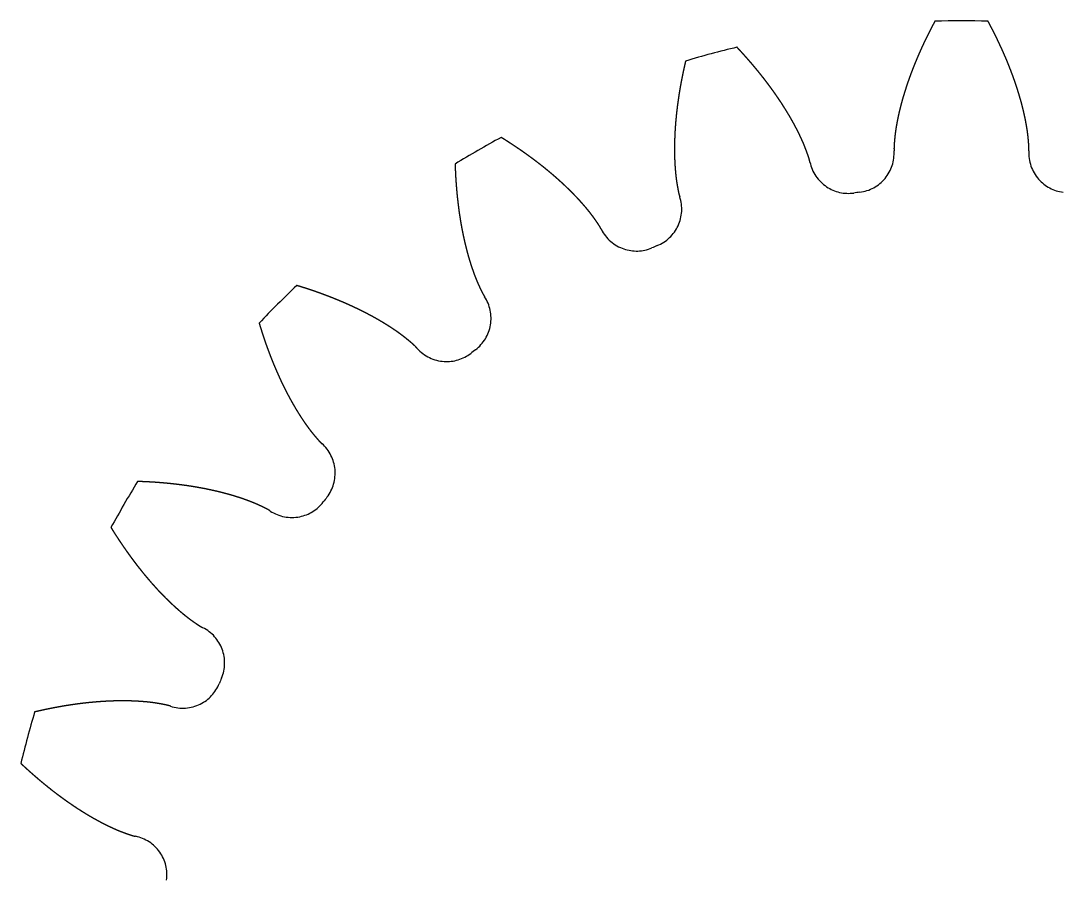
# Model space of a CAD drawing. Header units: millimetres. Extents: x -39 to 39, y -39 to 39.
# Drawn here: x -37.93 to 4.1, y 4.34 to 39 of the extents above; entities that cross this region are included whole.
import ezdxf

# ---------------------------------------------------------------- set-up
doc = ezdxf.new("R2010")
doc.units = ezdxf.units.MM
doc.layers.get('0').update_dxf_attribs({"linetype": 'CONTINUOUS'})

msp = doc.modelspace()

# ---------------------------------------------------------------- linework, layer by layer
for radius, start, end in [(39, 88.4232, 91.5768), (39, 103.4232, 106.5768), (39, 118.4232, 121.5768), (32.349, 97.2837, 97.7163), (32.349, 112.2837, 112.7163), (39, 133.4232, 136.5768), (32.349, 127.2837, 127.7163), (39, 148.4232, 151.5768), (32.349, 142.2837, 142.7163), (32.349, 157.2837, 157.7163), (39, 163.4232, 166.5768)]:
    msp.add_arc((0, 0), radius, start, end)
for points, degree, knots in [([(-1.073, 38.985), (-1.081, 38.971), (-1.097, 38.941), (-1.12, 38.897), (-1.151, 38.839), (-1.19, 38.765), (-1.228, 38.692), (-1.265, 38.618), (-1.303, 38.545), (-1.34, 38.471), (-1.376, 38.397), (-1.412, 38.324), (-1.448, 38.25), (-1.484, 38.176), (-1.519, 38.102), (-1.553, 38.027), (-1.588, 37.953), (-1.622, 37.879), (-1.655, 37.805), (-1.688, 37.73), (-1.721, 37.656), (-1.753, 37.581), (-1.785, 37.507), (-1.817, 37.432), (-1.848, 37.357), (-1.878, 37.282), (-1.908, 37.208), (-1.938, 37.133), (-1.968, 37.058), (-1.997, 36.983), (-2.025, 36.907), (-2.053, 36.832), (-2.081, 36.757), (-2.108, 36.682), (-2.135, 36.607), (-2.161, 36.531), (-2.187, 36.456), (-2.212, 36.38), (-2.237, 36.305), (-2.261, 36.229), (-2.285, 36.154), (-2.308, 36.078), (-2.331, 36.002), (-2.354, 35.926), (-2.375, 35.851), (-2.397, 35.775), (-2.418, 35.699), (-2.438, 35.623), (-2.458, 35.547), (-2.477, 35.471), (-2.495, 35.395), (-2.513, 35.319), (-2.531, 35.243), (-2.547, 35.167), (-2.564, 35.091), (-2.579, 35.015), (-2.594, 34.938), (-2.608, 34.862), (-2.622, 34.786), (-2.635, 34.71), (-2.647, 34.634), (-2.659, 34.557), (-2.669, 34.481), (-2.678, 34.405), (-2.687, 34.329), (-2.694, 34.252), (-2.701, 34.176), (-2.708, 34.1), (-2.714, 34.024), (-2.719, 33.948), (-2.721, 33.878), (-2.721, 33.825), (-2.719, 33.786), (-2.718, 33.762), (-2.718, 33.754)], 5, [-1, -1, -1, -1, -1, -1, -0.9857143, -0.9714286, -0.9571429, -0.9428571, -0.9285714, -0.9142857, -0.9, -0.8857143, -0.8714286, -0.8571429, -0.8428571, -0.8285714, -0.8142857, -0.8, -0.7857143, -0.7714286, -0.7571429, -0.7428571, -0.7285714, -0.7142857, -0.7, -0.6857143, -0.6714286, -0.6571429, -0.6428571, -0.6285714, -0.6142857, -0.6, -0.5857143, -0.5714286, -0.5571429, -0.5428571, -0.5285714, -0.5142857, -0.5, -0.4857143, -0.4714286, -0.4571429, -0.4428571, -0.4285714, -0.4142857, -0.4, -0.3857143, -0.3714286, -0.3571429, -0.3428571, -0.3285714, -0.3142857, -0.3, -0.2857143, -0.2714286, -0.2571429, -0.2428571, -0.2285714, -0.2142857, -0.2, -0.1857143, -0.1714286, -0.1571429, -0.1428571, -0.1285714, -0.1142857, -0.1, -0.0857143, -0.0714286, -0.0571429, -0.0428571, -0.0285714, -0.0142857, -0.0064359, -0.0064359, -0.0064359, -0.0064359, -0.0064359, -0.0064359]), ([(2.718, 33.754), (2.718, 33.762), (2.719, 33.786), (2.721, 33.825), (2.721, 33.878), (2.719, 33.948), (2.714, 34.024), (2.708, 34.1), (2.701, 34.176), (2.694, 34.252), (2.687, 34.329), (2.678, 34.405), (2.669, 34.481), (2.659, 34.557), (2.647, 34.634), (2.635, 34.71), (2.622, 34.786), (2.608, 34.862), (2.594, 34.938), (2.579, 35.015), (2.564, 35.091), (2.547, 35.167), (2.531, 35.243), (2.513, 35.319), (2.495, 35.395), (2.477, 35.471), (2.458, 35.547), (2.438, 35.623), (2.418, 35.699), (2.397, 35.775), (2.375, 35.851), (2.354, 35.926), (2.331, 36.002), (2.308, 36.078), (2.285, 36.154), (2.261, 36.229), (2.237, 36.305), (2.212, 36.38), (2.187, 36.456), (2.161, 36.531), (2.135, 36.607), (2.108, 36.682), (2.081, 36.757), (2.053, 36.832), (2.025, 36.907), (1.997, 36.983), (1.968, 37.058), (1.938, 37.133), (1.908, 37.208), (1.878, 37.282), (1.848, 37.357), (1.817, 37.432), (1.785, 37.507), (1.753, 37.581), (1.721, 37.656), (1.688, 37.73), (1.655, 37.805), (1.622, 37.879), (1.588, 37.953), (1.553, 38.027), (1.519, 38.102), (1.484, 38.176), (1.448, 38.25), (1.412, 38.324), (1.376, 38.397), (1.34, 38.471), (1.303, 38.545), (1.265, 38.618), (1.228, 38.692), (1.19, 38.765), (1.151, 38.839), (1.12, 38.897), (1.097, 38.941), (1.081, 38.971), (1.073, 38.985)], 5, [0.0064359, 0.0064359, 0.0064359, 0.0064359, 0.0064359, 0.0064359, 0.0142857, 0.0285714, 0.0428571, 0.0571429, 0.0714286, 0.0857143, 0.1, 0.1142857, 0.1285714, 0.1428571, 0.1571429, 0.1714286, 0.1857143, 0.2, 0.2142857, 0.2285714, 0.2428571, 0.2571429, 0.2714286, 0.2857143, 0.3, 0.3142857, 0.3285714, 0.3428571, 0.3571429, 0.3714286, 0.3857143, 0.4, 0.4142857, 0.4285714, 0.4428571, 0.4571429, 0.4714286, 0.4857143, 0.5, 0.5142857, 0.5285714, 0.5428571, 0.5571429, 0.5714286, 0.5857143, 0.6, 0.6142857, 0.6285714, 0.6428571, 0.6571429, 0.6714286, 0.6857143, 0.7, 0.7142857, 0.7285714, 0.7428571, 0.7571429, 0.7714286, 0.7857143, 0.8, 0.8142857, 0.8285714, 0.8428571, 0.8571429, 0.8714286, 0.8857143, 0.9, 0.9142857, 0.9285714, 0.9428571, 0.9571429, 0.9714286, 0.9857143, 1, 1, 1, 1, 1, 1]), ([(-6.111, 33.307), (-6.113, 33.315), (-6.118, 33.338), (-6.127, 33.376), (-6.14, 33.428), (-6.16, 33.495), (-6.185, 33.567), (-6.21, 33.639), (-6.236, 33.711), (-6.263, 33.783), (-6.29, 33.854), (-6.318, 33.926), (-6.346, 33.997), (-6.376, 34.068), (-6.407, 34.139), (-6.438, 34.209), (-6.471, 34.279), (-6.504, 34.349), (-6.537, 34.419), (-6.571, 34.489), (-6.606, 34.559), (-6.641, 34.628), (-6.677, 34.697), (-6.713, 34.766), (-6.751, 34.835), (-6.788, 34.903), (-6.826, 34.972), (-6.865, 35.04), (-6.904, 35.108), (-6.944, 35.176), (-6.984, 35.244), (-7.025, 35.311), (-7.066, 35.379), (-7.108, 35.446), (-7.15, 35.513), (-7.193, 35.58), (-7.236, 35.647), (-7.279, 35.713), (-7.323, 35.779), (-7.368, 35.846), (-7.413, 35.912), (-7.458, 35.978), (-7.504, 36.043), (-7.55, 36.109), (-7.596, 36.174), (-7.643, 36.239), (-7.691, 36.304), (-7.738, 36.369), (-7.787, 36.434), (-7.835, 36.498), (-7.884, 36.562), (-7.933, 36.627), (-7.983, 36.691), (-8.033, 36.754), (-8.084, 36.818), (-8.135, 36.882), (-8.186, 36.945), (-8.237, 37.008), (-8.289, 37.071), (-8.342, 37.134), (-8.394, 37.196), (-8.447, 37.259), (-8.501, 37.321), (-8.555, 37.383), (-8.609, 37.445), (-8.663, 37.507), (-8.718, 37.569), (-8.773, 37.63), (-8.828, 37.691), (-8.884, 37.752), (-8.94, 37.813), (-8.985, 37.862), (-9.019, 37.898), (-9.042, 37.923), (-9.053, 37.935)], 5, [0.0064359, 0.0064359, 0.0064359, 0.0064359, 0.0064359, 0.0064359, 0.0142857, 0.0285714, 0.0428571, 0.0571429, 0.0714286, 0.0857143, 0.1, 0.1142857, 0.1285714, 0.1428571, 0.1571429, 0.1714286, 0.1857143, 0.2, 0.2142857, 0.2285714, 0.2428571, 0.2571429, 0.2714286, 0.2857143, 0.3, 0.3142857, 0.3285714, 0.3428571, 0.3571429, 0.3714286, 0.3857143, 0.4, 0.4142857, 0.4285714, 0.4428571, 0.4571429, 0.4714286, 0.4857143, 0.5, 0.5142857, 0.5285714, 0.5428571, 0.5571429, 0.5714286, 0.5857143, 0.6, 0.6142857, 0.6285714, 0.6428571, 0.6571429, 0.6714286, 0.6857143, 0.7, 0.7142857, 0.7285714, 0.7428571, 0.7571429, 0.7714286, 0.7857143, 0.8, 0.8142857, 0.8285714, 0.8428571, 0.8571429, 0.8714286, 0.8857143, 0.9, 0.9142857, 0.9285714, 0.9428571, 0.9571429, 0.9714286, 0.9857143, 1, 1, 1, 1, 1, 1]), ([(-11.127, 37.379), (-11.131, 37.363), (-11.138, 37.331), (-11.149, 37.282), (-11.164, 37.217), (-11.182, 37.137), (-11.2, 37.056), (-11.217, 36.975), (-11.234, 36.894), (-11.251, 36.814), (-11.267, 36.733), (-11.283, 36.652), (-11.299, 36.571), (-11.314, 36.491), (-11.328, 36.41), (-11.343, 36.33), (-11.357, 36.249), (-11.37, 36.169), (-11.383, 36.088), (-11.396, 36.008), (-11.408, 35.927), (-11.42, 35.847), (-11.432, 35.767), (-11.443, 35.686), (-11.453, 35.606), (-11.464, 35.526), (-11.473, 35.446), (-11.483, 35.366), (-11.492, 35.286), (-11.5, 35.206), (-11.508, 35.126), (-11.516, 35.046), (-11.523, 34.966), (-11.53, 34.886), (-11.536, 34.807), (-11.542, 34.727), (-11.548, 34.648), (-11.552, 34.568), (-11.557, 34.489), (-11.561, 34.409), (-11.564, 34.33), (-11.567, 34.251), (-11.57, 34.172), (-11.572, 34.093), (-11.573, 34.014), (-11.574, 33.935), (-11.575, 33.857), (-11.575, 33.778), (-11.574, 33.7), (-11.573, 33.621), (-11.571, 33.543), (-11.569, 33.465), (-11.566, 33.387), (-11.563, 33.309), (-11.558, 33.232), (-11.554, 33.154), (-11.548, 33.077), (-11.543, 32.999), (-11.536, 32.922), (-11.529, 32.845), (-11.521, 32.768), (-11.512, 32.692), (-11.502, 32.615), (-11.492, 32.539), (-11.48, 32.464), (-11.468, 32.388), (-11.455, 32.313), (-11.441, 32.237), (-11.427, 32.162), (-11.412, 32.087), (-11.396, 32.02), (-11.382, 31.968), (-11.371, 31.931), (-11.364, 31.908), (-11.361, 31.9)], 5, [-1, -1, -1, -1, -1, -1, -0.9857143, -0.9714286, -0.9571429, -0.9428571, -0.9285714, -0.9142857, -0.9, -0.8857143, -0.8714286, -0.8571429, -0.8428571, -0.8285714, -0.8142857, -0.8, -0.7857143, -0.7714286, -0.7571429, -0.7428571, -0.7285714, -0.7142857, -0.7, -0.6857143, -0.6714286, -0.6571429, -0.6428571, -0.6285714, -0.6142857, -0.6, -0.5857143, -0.5714286, -0.5571429, -0.5428571, -0.5285714, -0.5142857, -0.5, -0.4857143, -0.4714286, -0.4571429, -0.4428571, -0.4285714, -0.4142857, -0.4, -0.3857143, -0.3714286, -0.3571429, -0.3428571, -0.3285714, -0.3142857, -0.3, -0.2857143, -0.2714286, -0.2571429, -0.2428571, -0.2285714, -0.2142857, -0.2, -0.1857143, -0.1714286, -0.1571429, -0.1428571, -0.1285714, -0.1142857, -0.1, -0.0857143, -0.0714286, -0.0571429, -0.0428571, -0.0285714, -0.0142857, -0.0064359, -0.0064359, -0.0064359, -0.0064359, -0.0064359, -0.0064359]), ([(-14.523, 30.591), (-14.527, 30.598), (-14.538, 30.619), (-14.556, 30.653), (-14.583, 30.7), (-14.62, 30.759), (-14.662, 30.822), (-14.705, 30.885), (-14.749, 30.948), (-14.793, 31.011), (-14.838, 31.073), (-14.883, 31.135), (-14.929, 31.196), (-14.976, 31.257), (-15.024, 31.317), (-15.073, 31.377), (-15.122, 31.437), (-15.172, 31.496), (-15.223, 31.555), (-15.274, 31.613), (-15.325, 31.671), (-15.377, 31.729), (-15.43, 31.787), (-15.483, 31.844), (-15.536, 31.901), (-15.591, 31.957), (-15.645, 32.013), (-15.7, 32.069), (-15.756, 32.125), (-15.812, 32.18), (-15.868, 32.235), (-15.925, 32.29), (-15.982, 32.344), (-16.04, 32.399), (-16.098, 32.452), (-16.156, 32.506), (-16.215, 32.559), (-16.275, 32.612), (-16.334, 32.665), (-16.394, 32.717), (-16.455, 32.769), (-16.515, 32.821), (-16.577, 32.873), (-16.638, 32.924), (-16.7, 32.975), (-16.762, 33.026), (-16.825, 33.077), (-16.888, 33.127), (-16.951, 33.177), (-17.015, 33.227), (-17.079, 33.276), (-17.143, 33.325), (-17.207, 33.374), (-17.272, 33.423), (-17.338, 33.471), (-17.403, 33.519), (-17.469, 33.567), (-17.535, 33.615), (-17.602, 33.662), (-17.668, 33.709), (-17.735, 33.756), (-17.803, 33.803), (-17.871, 33.849), (-17.939, 33.895), (-18.007, 33.941), (-18.075, 33.987), (-18.144, 34.032), (-18.213, 34.077), (-18.283, 34.122), (-18.352, 34.167), (-18.422, 34.211), (-18.479, 34.246), (-18.521, 34.273), (-18.549, 34.29), (-18.563, 34.299)], 5, [0.0064359, 0.0064359, 0.0064359, 0.0064359, 0.0064359, 0.0064359, 0.0142857, 0.0285714, 0.0428571, 0.0571429, 0.0714286, 0.0857143, 0.1, 0.1142857, 0.1285714, 0.1428571, 0.1571429, 0.1714286, 0.1857143, 0.2, 0.2142857, 0.2285714, 0.2428571, 0.2571429, 0.2714286, 0.2857143, 0.3, 0.3142857, 0.3285714, 0.3428571, 0.3571429, 0.3714286, 0.3857143, 0.4, 0.4142857, 0.4285714, 0.4428571, 0.4571429, 0.4714286, 0.4857143, 0.5, 0.5142857, 0.5285714, 0.5428571, 0.5571429, 0.5714286, 0.5857143, 0.6, 0.6142857, 0.6285714, 0.6428571, 0.6571429, 0.6714286, 0.6857143, 0.7, 0.7142857, 0.7285714, 0.7428571, 0.7571429, 0.7714286, 0.7857143, 0.8, 0.8142857, 0.8285714, 0.8428571, 0.8571429, 0.8714286, 0.8857143, 0.9, 0.9142857, 0.9285714, 0.9428571, 0.9571429, 0.9714286, 0.9857143, 1, 1, 1, 1, 1, 1]), ([(2.718, 33.754), (2.706, 33.548), (2.734, 33.341), (2.869, 32.95), (2.974, 32.77), (3.237, 32.471), (3.389, 32.351), (3.727, 32.171), (3.911, 32.112), (4.101, 32.088)], 3, [0, 0, 0, 0, 0.0620148, 0.0620148, 0.1240296, 0.1240296, 0.1815143, 0.1815143, 0.238999, 0.238999, 0.238999, 0.238999]), ([(-20.422, 33.226), (-20.422, 33.209), (-20.42, 33.176), (-20.419, 33.126), (-20.416, 33.06), (-20.413, 32.977), (-20.409, 32.894), (-20.405, 32.812), (-20.401, 32.729), (-20.396, 32.647), (-20.391, 32.565), (-20.385, 32.483), (-20.379, 32.401), (-20.373, 32.319), (-20.366, 32.238), (-20.359, 32.156), (-20.352, 32.075), (-20.344, 31.993), (-20.336, 31.912), (-20.327, 31.831), (-20.318, 31.75), (-20.309, 31.67), (-20.299, 31.589), (-20.289, 31.509), (-20.279, 31.428), (-20.268, 31.348), (-20.257, 31.268), (-20.245, 31.189), (-20.233, 31.109), (-20.22, 31.03), (-20.208, 30.95), (-20.194, 30.871), (-20.181, 30.792), (-20.166, 30.713), (-20.152, 30.635), (-20.137, 30.556), (-20.122, 30.478), (-20.106, 30.4), (-20.089, 30.322), (-20.073, 30.245), (-20.056, 30.167), (-20.038, 30.09), (-20.02, 30.013), (-20.001, 29.936), (-19.983, 29.86), (-19.963, 29.783), (-19.943, 29.707), (-19.923, 29.632), (-19.902, 29.556), (-19.881, 29.48), (-19.859, 29.405), (-19.836, 29.33), (-19.813, 29.256), (-19.79, 29.182), (-19.766, 29.108), (-19.741, 29.034), (-19.716, 28.961), (-19.69, 28.887), (-19.664, 28.815), (-19.637, 28.742), (-19.61, 28.67), (-19.581, 28.598), (-19.552, 28.527), (-19.522, 28.456), (-19.491, 28.386), (-19.459, 28.316), (-19.428, 28.247), (-19.395, 28.177), (-19.362, 28.109), (-19.328, 28.04), (-19.295, 27.979), (-19.268, 27.933), (-19.248, 27.9), (-19.235, 27.88), (-19.231, 27.873)], 5, [-1, -1, -1, -1, -1, -1, -0.9857143, -0.9714286, -0.9571429, -0.9428571, -0.9285714, -0.9142857, -0.9, -0.8857143, -0.8714286, -0.8571429, -0.8428571, -0.8285714, -0.8142857, -0.8, -0.7857143, -0.7714286, -0.7571429, -0.7428571, -0.7285714, -0.7142857, -0.7, -0.6857143, -0.6714286, -0.6571429, -0.6428571, -0.6285714, -0.6142857, -0.6, -0.5857143, -0.5714286, -0.5571429, -0.5428571, -0.5285714, -0.5142857, -0.5, -0.4857143, -0.4714286, -0.4571429, -0.4428571, -0.4285714, -0.4142857, -0.4, -0.3857143, -0.3714286, -0.3571429, -0.3428571, -0.3285714, -0.3142857, -0.3, -0.2857143, -0.2714286, -0.2571429, -0.2428571, -0.2285714, -0.2142857, -0.2, -0.1857143, -0.1714286, -0.1571429, -0.1428571, -0.1285714, -0.1142857, -0.1, -0.0857143, -0.0714286, -0.0571429, -0.0428571, -0.0285714, -0.0142857, -0.0064359, -0.0064359, -0.0064359, -0.0064359, -0.0064359, -0.0064359]), ([(-6.111, 33.307), (-6.069, 33.105), (-5.988, 32.913), (-5.757, 32.57), (-5.609, 32.423), (-5.277, 32.202), (-5.1, 32.125), (-4.726, 32.039), (-4.533, 32.031), (-4.343, 32.056)], 3, [0, 0, 0, 0, 0.0620148, 0.0620148, 0.1240296, 0.1240296, 0.1815143, 0.1815143, 0.238999, 0.238999, 0.238999, 0.238999]), ([(-14.523, 30.591), (-14.43, 30.406), (-14.302, 30.241), (-13.99, 29.97), (-13.809, 29.866), (-13.432, 29.739), (-13.241, 29.711), (-12.858, 29.724), (-12.669, 29.766), (-12.492, 29.84)], 3, [0, 0, 0, 0, 0.0620148, 0.0620148, 0.1240296, 0.1240296, 0.1815143, 0.1815143, 0.238999, 0.238999, 0.238999, 0.238999]), ([(-21.946, 25.789), (-21.951, 25.796), (-21.967, 25.813), (-21.994, 25.841), (-22.032, 25.88), (-22.082, 25.927), (-22.139, 25.977), (-22.198, 26.027), (-22.256, 26.076), (-22.315, 26.125), (-22.374, 26.174), (-22.434, 26.222), (-22.495, 26.269), (-22.556, 26.316), (-22.618, 26.362), (-22.68, 26.407), (-22.743, 26.452), (-22.807, 26.496), (-22.871, 26.539), (-22.935, 26.583), (-23, 26.626), (-23.065, 26.668), (-23.131, 26.71), (-23.197, 26.752), (-23.264, 26.793), (-23.33, 26.833), (-23.398, 26.873), (-23.465, 26.913), (-23.533, 26.952), (-23.602, 26.991), (-23.671, 27.03), (-23.74, 27.068), (-23.809, 27.106), (-23.879, 27.143), (-23.949, 27.18), (-24.019, 27.217), (-24.09, 27.253), (-24.161, 27.289), (-24.232, 27.324), (-24.303, 27.359), (-24.375, 27.394), (-24.447, 27.428), (-24.52, 27.463), (-24.593, 27.496), (-24.666, 27.529), (-24.739, 27.562), (-24.812, 27.595), (-24.886, 27.627), (-24.96, 27.659), (-25.035, 27.691), (-25.109, 27.722), (-25.184, 27.753), (-25.259, 27.783), (-25.334, 27.814), (-25.41, 27.844), (-25.486, 27.873), (-25.562, 27.902), (-25.638, 27.931), (-25.714, 27.96), (-25.791, 27.988), (-25.868, 28.016), (-25.945, 28.043), (-26.022, 28.071), (-26.1, 28.098), (-26.178, 28.124), (-26.256, 28.151), (-26.334, 28.176), (-26.413, 28.202), (-26.491, 28.227), (-26.57, 28.252), (-26.649, 28.277), (-26.713, 28.297), (-26.76, 28.311), (-26.792, 28.321), (-26.808, 28.326)], 5, [0.0064359, 0.0064359, 0.0064359, 0.0064359, 0.0064359, 0.0064359, 0.0142857, 0.0285714, 0.0428571, 0.0571429, 0.0714286, 0.0857143, 0.1, 0.1142857, 0.1285714, 0.1428571, 0.1571429, 0.1714286, 0.1857143, 0.2, 0.2142857, 0.2285714, 0.2428571, 0.2571429, 0.2714286, 0.2857143, 0.3, 0.3142857, 0.3285714, 0.3428571, 0.3571429, 0.3714286, 0.3857143, 0.4, 0.4142857, 0.4285714, 0.4428571, 0.4571429, 0.4714286, 0.4857143, 0.5, 0.5142857, 0.5285714, 0.5428571, 0.5571429, 0.5714286, 0.5857143, 0.6, 0.6142857, 0.6285714, 0.6428571, 0.6571429, 0.6714286, 0.6857143, 0.7, 0.7142857, 0.7285714, 0.7428571, 0.7571429, 0.7714286, 0.7857143, 0.8, 0.8142857, 0.8285714, 0.8428571, 0.8571429, 0.8714286, 0.8857143, 0.9, 0.9142857, 0.9285714, 0.9428571, 0.9571429, 0.9714286, 0.9857143, 1, 1, 1, 1, 1, 1]), ([(-28.326, 26.808), (-28.321, 26.792), (-28.311, 26.76), (-28.297, 26.713), (-28.277, 26.649), (-28.252, 26.57), (-28.227, 26.491), (-28.202, 26.413), (-28.176, 26.334), (-28.151, 26.256), (-28.124, 26.178), (-28.098, 26.1), (-28.071, 26.022), (-28.043, 25.945), (-28.016, 25.868), (-27.988, 25.791), (-27.96, 25.714), (-27.931, 25.638), (-27.902, 25.562), (-27.873, 25.486), (-27.844, 25.41), (-27.814, 25.334), (-27.783, 25.259), (-27.753, 25.184), (-27.722, 25.109), (-27.691, 25.035), (-27.659, 24.96), (-27.627, 24.886), (-27.595, 24.812), (-27.562, 24.739), (-27.529, 24.666), (-27.496, 24.593), (-27.463, 24.52), (-27.428, 24.447), (-27.394, 24.375), (-27.359, 24.303), (-27.324, 24.232), (-27.289, 24.161), (-27.253, 24.09), (-27.217, 24.019), (-27.18, 23.949), (-27.143, 23.879), (-27.106, 23.809), (-27.068, 23.74), (-27.03, 23.671), (-26.991, 23.602), (-26.952, 23.533), (-26.913, 23.465), (-26.873, 23.398), (-26.833, 23.33), (-26.793, 23.264), (-26.752, 23.197), (-26.71, 23.131), (-26.668, 23.065), (-26.626, 23), (-26.583, 22.935), (-26.539, 22.871), (-26.496, 22.807), (-26.452, 22.743), (-26.407, 22.68), (-26.362, 22.618), (-26.316, 22.556), (-26.269, 22.495), (-26.222, 22.434), (-26.174, 22.374), (-26.125, 22.315), (-26.076, 22.256), (-26.027, 22.198), (-25.977, 22.139), (-25.927, 22.082), (-25.88, 22.032), (-25.841, 21.994), (-25.813, 21.967), (-25.796, 21.951), (-25.789, 21.946)], 5, [-1, -1, -1, -1, -1, -1, -0.9857143, -0.9714286, -0.9571429, -0.9428571, -0.9285714, -0.9142857, -0.9, -0.8857143, -0.8714286, -0.8571429, -0.8428571, -0.8285714, -0.8142857, -0.8, -0.7857143, -0.7714286, -0.7571429, -0.7428571, -0.7285714, -0.7142857, -0.7, -0.6857143, -0.6714286, -0.6571429, -0.6428571, -0.6285714, -0.6142857, -0.6, -0.5857143, -0.5714286, -0.5571429, -0.5428571, -0.5285714, -0.5142857, -0.5, -0.4857143, -0.4714286, -0.4571429, -0.4428571, -0.4285714, -0.4142857, -0.4, -0.3857143, -0.3714286, -0.3571429, -0.3428571, -0.3285714, -0.3142857, -0.3, -0.2857143, -0.2714286, -0.2571429, -0.2428571, -0.2285714, -0.2142857, -0.2, -0.1857143, -0.1714286, -0.1571429, -0.1428571, -0.1285714, -0.1142857, -0.1, -0.0857143, -0.0714286, -0.0571429, -0.0428571, -0.0285714, -0.0142857, -0.0064359, -0.0064359, -0.0064359, -0.0064359, -0.0064359, -0.0064359]), ([(-21.946, 25.789), (-21.808, 25.635), (-21.642, 25.509), (-21.27, 25.328), (-21.069, 25.275), (-20.671, 25.249), (-20.479, 25.272), (-20.113, 25.384), (-19.941, 25.473), (-19.79, 25.59)], 3, [0, 0, 0, 0, 0.0620148, 0.0620148, 0.1240296, 0.1240296, 0.1815143, 0.1815143, 0.238999, 0.238999, 0.238999, 0.238999]), ([(-27.873, 19.231), (-27.88, 19.235), (-27.9, 19.248), (-27.933, 19.268), (-27.979, 19.295), (-28.04, 19.328), (-28.109, 19.362), (-28.177, 19.395), (-28.247, 19.428), (-28.316, 19.459), (-28.386, 19.491), (-28.456, 19.522), (-28.527, 19.552), (-28.598, 19.581), (-28.67, 19.61), (-28.742, 19.637), (-28.815, 19.664), (-28.887, 19.69), (-28.961, 19.716), (-29.034, 19.741), (-29.108, 19.766), (-29.182, 19.79), (-29.256, 19.813), (-29.33, 19.836), (-29.405, 19.859), (-29.48, 19.881), (-29.556, 19.902), (-29.632, 19.923), (-29.707, 19.943), (-29.783, 19.963), (-29.86, 19.983), (-29.936, 20.001), (-30.013, 20.02), (-30.09, 20.038), (-30.167, 20.056), (-30.245, 20.073), (-30.322, 20.089), (-30.4, 20.106), (-30.478, 20.122), (-30.556, 20.137), (-30.635, 20.152), (-30.713, 20.166), (-30.792, 20.181), (-30.871, 20.194), (-30.95, 20.208), (-31.03, 20.22), (-31.109, 20.233), (-31.189, 20.245), (-31.268, 20.257), (-31.348, 20.268), (-31.428, 20.279), (-31.509, 20.289), (-31.589, 20.299), (-31.67, 20.309), (-31.75, 20.318), (-31.831, 20.327), (-31.912, 20.336), (-31.993, 20.344), (-32.075, 20.352), (-32.156, 20.359), (-32.238, 20.366), (-32.319, 20.373), (-32.401, 20.379), (-32.483, 20.385), (-32.565, 20.391), (-32.647, 20.396), (-32.729, 20.401), (-32.812, 20.405), (-32.894, 20.409), (-32.977, 20.413), (-33.06, 20.416), (-33.126, 20.419), (-33.176, 20.42), (-33.209, 20.422), (-33.226, 20.422)], 5, [0.0064359, 0.0064359, 0.0064359, 0.0064359, 0.0064359, 0.0064359, 0.0142857, 0.0285714, 0.0428571, 0.0571429, 0.0714286, 0.0857143, 0.1, 0.1142857, 0.1285714, 0.1428571, 0.1571429, 0.1714286, 0.1857143, 0.2, 0.2142857, 0.2285714, 0.2428571, 0.2571429, 0.2714286, 0.2857143, 0.3, 0.3142857, 0.3285714, 0.3428571, 0.3571429, 0.3714286, 0.3857143, 0.4, 0.4142857, 0.4285714, 0.4428571, 0.4571429, 0.4714286, 0.4857143, 0.5, 0.5142857, 0.5285714, 0.5428571, 0.5571429, 0.5714286, 0.5857143, 0.6, 0.6142857, 0.6285714, 0.6428571, 0.6571429, 0.6714286, 0.6857143, 0.7, 0.7142857, 0.7285714, 0.7428571, 0.7571429, 0.7714286, 0.7857143, 0.8, 0.8142857, 0.8285714, 0.8428571, 0.8571429, 0.8714286, 0.8857143, 0.9, 0.9142857, 0.9285714, 0.9428571, 0.9571429, 0.9714286, 0.9857143, 1, 1, 1, 1, 1, 1]), ([(-27.873, 19.231), (-27.7, 19.117), (-27.507, 19.039), (-27.101, 18.96), (-26.892, 18.96), (-26.502, 19.039), (-26.322, 19.11), (-25.997, 19.313), (-25.855, 19.443), (-25.738, 19.596)], 3, [0, 0, 0, 0, 0.0620148, 0.0620148, 0.1240296, 0.1240296, 0.1815143, 0.1815143, 0.238999, 0.238999, 0.238999, 0.238999]), ([(-34.299, 18.563), (-34.29, 18.549), (-34.273, 18.521), (-34.246, 18.479), (-34.211, 18.422), (-34.167, 18.352), (-34.122, 18.283), (-34.077, 18.213), (-34.032, 18.144), (-33.987, 18.075), (-33.941, 18.007), (-33.895, 17.939), (-33.849, 17.871), (-33.803, 17.803), (-33.756, 17.735), (-33.709, 17.668), (-33.662, 17.602), (-33.615, 17.535), (-33.567, 17.469), (-33.519, 17.403), (-33.471, 17.338), (-33.423, 17.272), (-33.374, 17.207), (-33.325, 17.143), (-33.276, 17.079), (-33.227, 17.015), (-33.177, 16.951), (-33.127, 16.888), (-33.077, 16.825), (-33.026, 16.762), (-32.975, 16.7), (-32.924, 16.638), (-32.873, 16.577), (-32.821, 16.515), (-32.769, 16.455), (-32.717, 16.394), (-32.665, 16.334), (-32.612, 16.275), (-32.559, 16.215), (-32.506, 16.156), (-32.452, 16.098), (-32.399, 16.04), (-32.344, 15.982), (-32.29, 15.925), (-32.235, 15.868), (-32.18, 15.812), (-32.125, 15.756), (-32.069, 15.7), (-32.013, 15.645), (-31.957, 15.591), (-31.901, 15.536), (-31.844, 15.483), (-31.787, 15.43), (-31.729, 15.377), (-31.671, 15.325), (-31.613, 15.274), (-31.555, 15.223), (-31.496, 15.172), (-31.437, 15.122), (-31.377, 15.073), (-31.317, 15.024), (-31.257, 14.976), (-31.196, 14.929), (-31.135, 14.883), (-31.073, 14.838), (-31.011, 14.793), (-30.948, 14.749), (-30.885, 14.705), (-30.822, 14.662), (-30.759, 14.62), (-30.7, 14.583), (-30.653, 14.556), (-30.619, 14.538), (-30.598, 14.527), (-30.591, 14.523)], 5, [-1, -1, -1, -1, -1, -1, -0.9857143, -0.9714286, -0.9571429, -0.9428571, -0.9285714, -0.9142857, -0.9, -0.8857143, -0.8714286, -0.8571429, -0.8428571, -0.8285714, -0.8142857, -0.8, -0.7857143, -0.7714286, -0.7571429, -0.7428571, -0.7285714, -0.7142857, -0.7, -0.6857143, -0.6714286, -0.6571429, -0.6428571, -0.6285714, -0.6142857, -0.6, -0.5857143, -0.5714286, -0.5571429, -0.5428571, -0.5285714, -0.5142857, -0.5, -0.4857143, -0.4714286, -0.4571429, -0.4428571, -0.4285714, -0.4142857, -0.4, -0.3857143, -0.3714286, -0.3571429, -0.3428571, -0.3285714, -0.3142857, -0.3, -0.2857143, -0.2714286, -0.2571429, -0.2428571, -0.2285714, -0.2142857, -0.2, -0.1857143, -0.1714286, -0.1571429, -0.1428571, -0.1285714, -0.1142857, -0.1, -0.0857143, -0.0714286, -0.0571429, -0.0428571, -0.0285714, -0.0142857, -0.0064359, -0.0064359, -0.0064359, -0.0064359, -0.0064359, -0.0064359]), ([(-31.9, 11.361), (-31.704, 11.296), (-31.497, 11.27), (-31.085, 11.299), (-30.883, 11.354), (-30.526, 11.531), (-30.371, 11.646), (-30.11, 11.927), (-30.006, 12.089), (-29.933, 12.267)], 3, [0, 0, 0, 0, 0.0620148, 0.0620148, 0.1240296, 0.1240296, 0.1815143, 0.1815143, 0.238999, 0.238999, 0.238999, 0.238999]), ([(-31.9, 11.361), (-31.908, 11.364), (-31.931, 11.371), (-31.968, 11.382), (-32.02, 11.396), (-32.087, 11.412), (-32.162, 11.427), (-32.237, 11.441), (-32.313, 11.455), (-32.388, 11.468), (-32.464, 11.48), (-32.539, 11.492), (-32.615, 11.502), (-32.692, 11.512), (-32.768, 11.521), (-32.845, 11.529), (-32.922, 11.536), (-32.999, 11.543), (-33.077, 11.548), (-33.154, 11.554), (-33.232, 11.558), (-33.309, 11.563), (-33.387, 11.566), (-33.465, 11.569), (-33.543, 11.571), (-33.621, 11.573), (-33.7, 11.574), (-33.778, 11.575), (-33.857, 11.575), (-33.935, 11.574), (-34.014, 11.573), (-34.093, 11.572), (-34.172, 11.57), (-34.251, 11.567), (-34.33, 11.564), (-34.409, 11.561), (-34.489, 11.557), (-34.568, 11.552), (-34.648, 11.548), (-34.727, 11.542), (-34.807, 11.536), (-34.886, 11.53), (-34.966, 11.523), (-35.046, 11.516), (-35.126, 11.508), (-35.206, 11.5), (-35.286, 11.492), (-35.366, 11.483), (-35.446, 11.473), (-35.526, 11.464), (-35.606, 11.453), (-35.686, 11.443), (-35.767, 11.432), (-35.847, 11.42), (-35.927, 11.408), (-36.008, 11.396), (-36.088, 11.383), (-36.169, 11.37), (-36.249, 11.357), (-36.33, 11.343), (-36.41, 11.328), (-36.491, 11.314), (-36.571, 11.299), (-36.652, 11.283), (-36.733, 11.267), (-36.814, 11.251), (-36.894, 11.234), (-36.975, 11.217), (-37.056, 11.2), (-37.137, 11.182), (-37.217, 11.164), (-37.282, 11.149), (-37.331, 11.138), (-37.363, 11.131), (-37.379, 11.127)], 5, [0.0064359, 0.0064359, 0.0064359, 0.0064359, 0.0064359, 0.0064359, 0.0142857, 0.0285714, 0.0428571, 0.0571429, 0.0714286, 0.0857143, 0.1, 0.1142857, 0.1285714, 0.1428571, 0.1571429, 0.1714286, 0.1857143, 0.2, 0.2142857, 0.2285714, 0.2428571, 0.2571429, 0.2714286, 0.2857143, 0.3, 0.3142857, 0.3285714, 0.3428571, 0.3571429, 0.3714286, 0.3857143, 0.4, 0.4142857, 0.4285714, 0.4428571, 0.4571429, 0.4714286, 0.4857143, 0.5, 0.5142857, 0.5285714, 0.5428571, 0.5571429, 0.5714286, 0.5857143, 0.6, 0.6142857, 0.6285714, 0.6428571, 0.6571429, 0.6714286, 0.6857143, 0.7, 0.7142857, 0.7285714, 0.7428571, 0.7571429, 0.7714286, 0.7857143, 0.8, 0.8142857, 0.8285714, 0.8428571, 0.8571429, 0.8714286, 0.8857143, 0.9, 0.9142857, 0.9285714, 0.9428571, 0.9571429, 0.9714286, 0.9857143, 1, 1, 1, 1, 1, 1]), ([(-37.935, 9.053), (-37.923, 9.042), (-37.898, 9.019), (-37.862, 8.985), (-37.813, 8.94), (-37.752, 8.884), (-37.691, 8.828), (-37.63, 8.773), (-37.569, 8.718), (-37.507, 8.663), (-37.445, 8.609), (-37.383, 8.555), (-37.321, 8.501), (-37.259, 8.447), (-37.196, 8.394), (-37.134, 8.342), (-37.071, 8.289), (-37.008, 8.237), (-36.945, 8.186), (-36.882, 8.135), (-36.818, 8.084), (-36.754, 8.033), (-36.691, 7.983), (-36.627, 7.933), (-36.562, 7.884), (-36.498, 7.835), (-36.434, 7.787), (-36.369, 7.738), (-36.304, 7.691), (-36.239, 7.643), (-36.174, 7.596), (-36.109, 7.55), (-36.043, 7.504), (-35.978, 7.458), (-35.912, 7.413), (-35.846, 7.368), (-35.779, 7.323), (-35.713, 7.279), (-35.647, 7.236), (-35.58, 7.193), (-35.513, 7.15), (-35.446, 7.108), (-35.379, 7.066), (-35.311, 7.025), (-35.244, 6.984), (-35.176, 6.944), (-35.108, 6.904), (-35.04, 6.865), (-34.972, 6.826), (-34.903, 6.788), (-34.835, 6.751), (-34.766, 6.713), (-34.697, 6.677), (-34.628, 6.641), (-34.559, 6.606), (-34.489, 6.571), (-34.419, 6.537), (-34.349, 6.504), (-34.279, 6.471), (-34.209, 6.438), (-34.139, 6.407), (-34.068, 6.376), (-33.997, 6.346), (-33.926, 6.318), (-33.854, 6.29), (-33.783, 6.263), (-33.711, 6.236), (-33.639, 6.21), (-33.567, 6.185), (-33.495, 6.16), (-33.428, 6.14), (-33.376, 6.127), (-33.338, 6.118), (-33.315, 6.113), (-33.307, 6.111)], 5, [-1, -1, -1, -1, -1, -1, -0.9857143, -0.9714286, -0.9571429, -0.9428571, -0.9285714, -0.9142857, -0.9, -0.8857143, -0.8714286, -0.8571429, -0.8428571, -0.8285714, -0.8142857, -0.8, -0.7857143, -0.7714286, -0.7571429, -0.7428571, -0.7285714, -0.7142857, -0.7, -0.6857143, -0.6714286, -0.6571429, -0.6428571, -0.6285714, -0.6142857, -0.6, -0.5857143, -0.5714286, -0.5571429, -0.5428571, -0.5285714, -0.5142857, -0.5, -0.4857143, -0.4714286, -0.4571429, -0.4428571, -0.4285714, -0.4142857, -0.4, -0.3857143, -0.3714286, -0.3571429, -0.3428571, -0.3285714, -0.3142857, -0.3, -0.2857143, -0.2714286, -0.2571429, -0.2428571, -0.2285714, -0.2142857, -0.2, -0.1857143, -0.1714286, -0.1571429, -0.1428571, -0.1285714, -0.1142857, -0.1, -0.0857143, -0.0714286, -0.0571429, -0.0428571, -0.0285714, -0.0142857, -0.0064359, -0.0064359, -0.0064359, -0.0064359, -0.0064359, -0.0064359])]:
    msp.add_open_spline(points, degree=degree, knots=knots)
for points in [[(-4.101, 32.088), (-3.904, 32.113), (-3.52, 32.238), (-3.052, 32.624), (-2.759, 33.155), (-2.706, 33.556), (-2.718, 33.754)], [(-12.267, 29.933), (-12.083, 30.009), (-11.744, 30.229), (-11.392, 30.723), (-11.246, 31.311), (-11.299, 31.712), (-11.361, 31.9)], [(-19.596, 25.738), (-19.438, 25.859), (-19.168, 26.159), (-18.956, 26.727), (-18.967, 27.334), (-19.122, 27.707), (-19.231, 27.873)], [(-25.59, 19.79), (-25.468, 19.947), (-25.285, 20.307), (-25.227, 20.911), (-25.395, 21.493), (-25.641, 21.814), (-25.789, 21.946)], [(-29.84, 12.492), (-29.763, 12.675), (-29.679, 13.071), (-29.78, 13.669), (-30.092, 14.188), (-30.413, 14.434), (-30.591, 14.523)], [(-32.056, 4.343), (-32.03, 4.54), (-32.051, 4.944), (-32.303, 5.495), (-32.739, 5.916), (-33.113, 6.071), (-33.307, 6.111)]]:
    msp.add_open_spline(points, degree=3)

doc.saveas('drawing.dxf')
